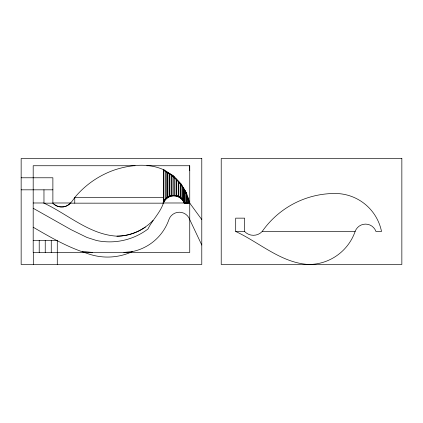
<?xml version="1.0" encoding="UTF-8"?>
<svg xmlns="http://www.w3.org/2000/svg" width="423" height="423" viewBox="0 0 423 423"><rect width="100%" height="100%" fill="white"/><g stroke="black" fill="none" stroke-linecap="round" stroke-linejoin="round"><path stroke-width="0.63" d="M163.722 170.347L163.881 169.893L163.881 202.146M43.966 189.827L43.966 203.162L52.88 203.162C55.503 205.985 59.495 207.407 63.307 206.879C68.679 206.334 72.01 201.602 74.765 197.493C85.367 184.692 99.569 174.958 115.331 169.681C131.088 164.684 148.854 162.807 164.251 170.025L164.087 170.48L163.4 170.231M163.4 202.035C166.35 194.717 177.1 193.062 182.255 198.984A11.532 11.532 0 0 1 183.682 200.867L184.766 203.162M201.782 219.59L189.795 203.162L184.232 203.162C182.271 197.287 175.048 194.141 169.412 196.711C166.641 197.964 164.452 200.312 163.4 203.162C160.127 212.901 152.391 219.912 147.95 229.033A63.667 63.667 0 0 1 96.597 240.528L86.964 237.451L71.212 229.747L33.19 208.28M172.616 176.01L172.944 175.614M187.574 203.162C188.653 192.254 180.256 183.318 173.033 176.243L173.345 175.868L164.251 170.025M43.966 203.162C67.881 214.271 89.512 234.628 116.928 236.166C130.501 235.971 143.661 230.223 153.031 220.404M180.198 197.271L180.198 183.614L180.542 183.275M189.795 203.162L186.458 192.883L180.875 183.624L180.494 183.92A46.927 46.927 0 0 0 164.034 170.458L173.033 176.243M201.782 245.039L189.742 219.59A11.046 11.046 0 0 0 168.909 219.59A49.221 49.221 0 0 1 132.494 251.553L128.518 253.229A59.172 59.172 0 0 1 86.266 253.102C67.421 247.106 50.231 237.171 33.19 227.23M178.226 196.203L178.226 181.583L178.702 181.388L178.707 196.431M178.226 181.583L178.707 181.388M180.198 183.614L180.679 183.434L180.679 197.604M180.87 184.417A46.927 46.927 0 0 1 186.02 193.084L186.501 193.004L186.501 203.162M187.574 197.885L188.055 197.805L188.055 203.162M123.854 252.441L132.494 251.553M135.069 165.742L33.19 165.742L33.19 252.441L189.742 252.441L189.742 165.742L146.834 165.742M21.15 177.782L52.88 177.782L52.88 203.162A12.003 12.003 0 0 0 60.029 206.879L63.307 206.879A12.003 12.003 0 0 0 70.461 203.162L163.4 203.162L163.4 169.723M21.15 189.827L52.88 189.827M185.649 192.476L186.215 192.476M185.898 192.883L186.458 192.883M163.4 197.493L74.765 197.493L74.765 203.162M163.4 200.867L163.955 200.867A11.532 11.532 0 0 1 169.216 196.267M184.539 202.68L189.134 202.68L189.361 203.162M33.19 202.987L43.966 202.987M52.88 202.987L70.593 202.987M162.749 202.987L189.742 202.987M244.605 231.481L244.605 218.146L235.696 218.146L235.696 231.481L244.605 231.481A12.003 12.003 0 0 0 262.186 231.481L355.13 231.481A11.046 11.046 0 0 1 375.962 231.481L381.525 231.481A47.413 47.413 0 0 0 335.053 193.48A88.856 88.856 0 0 0 262.186 231.481M33.19 240.401L57.274 240.401L57.274 264.486M82.295 251.405L92.357 252.441M163.4 170.025L164.15 170.295M235.696 231.481C259.606 242.591 281.242 262.947 308.658 264.486A49.221 49.221 0 0 0 355.13 231.481M173.345 175.868L180.875 183.624M182.255 198.984L183.682 200.867M188.055 199.365L189.134 202.68M189.372 165.742L189.742 170.559M174.297 195.357L174.191 176.74L173.816 176.74L173.816 195.31M186.02 193.084L186.02 203.162M185.02 203.162L185.02 190.498L184.539 190.63L184.539 203.162M183.746 201.01L183.746 188.383L183.265 188.521L183.265 200.317M182.382 199.148L182.382 186.12L181.901 186.257L181.901 198.673M176.55 195.675L176.55 179.172L176.068 179.172L176.068 195.542M172.05 195.489L172.05 175.037L171.564 175.037L171.564 195.542M169.893 196.055L169.893 173.652L169.412 173.652L169.412 196.203M167.92 196.996L167.92 172.383L167.439 172.383L167.439 197.271M166.213 198.25L166.213 171.289L165.731 171.289L165.731 198.673M51.257 240.401L51.257 252.441M45.235 240.401L45.235 252.441M39.212 240.401L39.212 252.441M33.306 252.441L33.306 264.486M145.427 227.077A49.221 49.221 0 0 1 116.928 236.166M169.76 196.045A11.532 11.532 0 0 1 181.842 198.561M164.367 201.115A11.046 11.046 0 0 1 184.232 203.162M201.782 158.514L21.15 158.514L21.15 264.486L201.782 264.486L201.782 158.514M401.85 158.514L221.218 158.514L221.218 264.486L401.85 264.486L401.85 158.514"/></g></svg>
